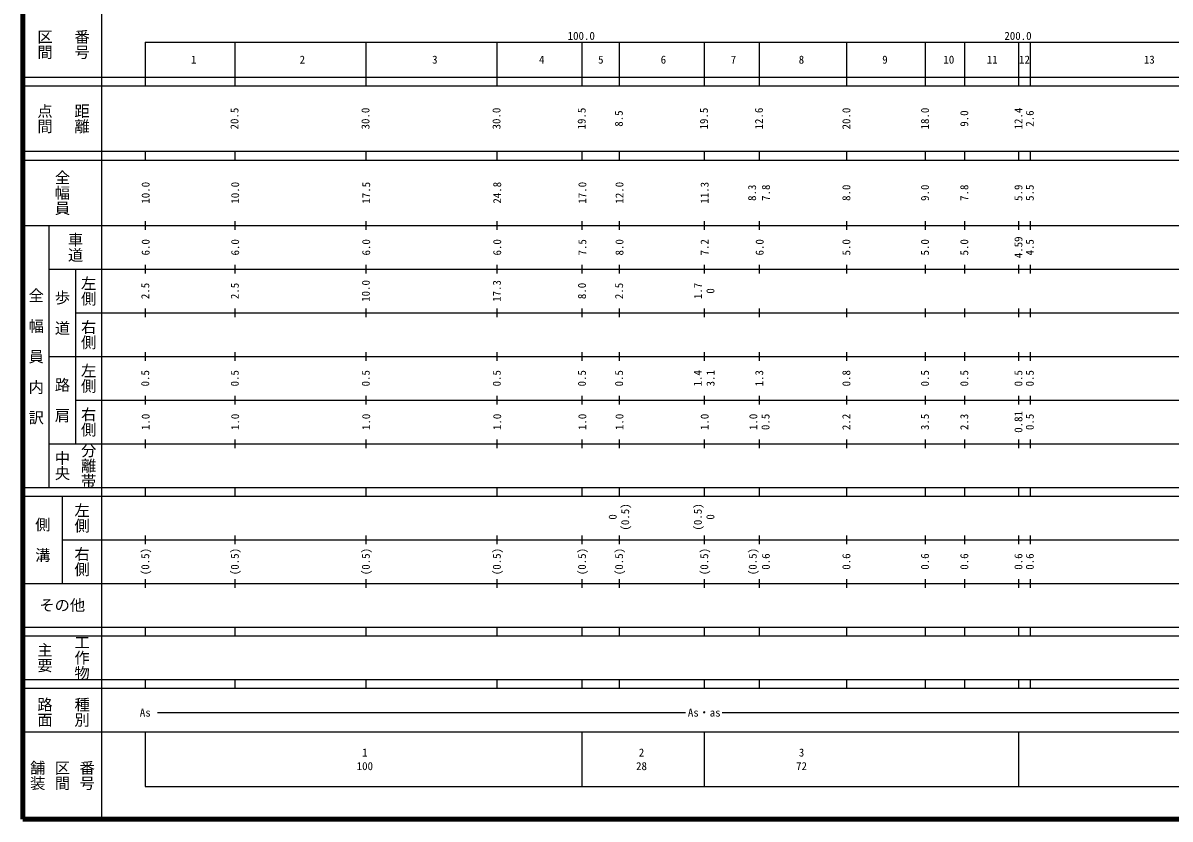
# Model space of a CAD drawing. Units: millimetres on the paper, enlarged 1000 times. Extents: x 40000 to 680000, y 20000 to 380000.
# Drawn here: x 40000 to 302666, y 20000 to 202409 of the extents above; entities that cross this region are included whole.
import ezdxf
from ezdxf.enums import TextEntityAlignment as Align

# ---------------------------------------------------------------- set-up
doc = ezdxf.new("R2010")
doc.units = ezdxf.units.MM
doc.header["$LTSCALE"] = 1000
doc.layers.add('M-TTL', color=2, linetype='Continuous', lineweight=140)
doc.layers.add('M-TTL-BAND', color=7, linetype='Continuous', lineweight=25)
doc.styles.add('@ＭＳ ゴシック', font='')
doc.styles.add('ＭＳ ゴシック', font='')
doc.styles.get('@ＭＳ ゴシック').set_extended_font_data('@MS Gothic')
doc.styles.get('ＭＳ ゴシック').set_extended_font_data('MS Gothic')

msp = doc.modelspace()

# ---------------------------------------------------------------- linework, layer by layer
at = {"layer": 'M-TTL'}
for p, q in [((40000, 380000), (40000, 20000)), ((40000, 20000), (680000, 20000))]:
    msp.add_line(p, q, dxfattribs=at)
at = {"layer": 'M-TTL-BAND'}
for p, q in [((58000, 370000), (58000, 20000)), ((68000, 198000), (579000, 198000)), ((68000, 198000), (68000, 188000)), ((88500, 198000), (88500, 188000)), ((118500, 198000), (118500, 188000)), ((148500, 198000), (148500, 188000)), ((168000, 198000), (168000, 188000)), ((176500, 198000), (176500, 188000)), ((196000, 198000), (196000, 188000)), ((208600, 198000), (208600, 188000)), ((228600, 198000), (228600, 188000)), ((246600, 198000), (246600, 188000)), ((255600, 198000), (255600, 188000)), ((268000, 198000), (268000, 188000)), ((270600, 198000), (270600, 188000)), ((40000, 190000), (579000, 190000)), ((40000, 188000), (579000, 188000)), ((40000, 173000), (579000, 173000)), ((40000, 171000), (579000, 171000)), ((68000, 173000), (68000, 171000)), ((88500, 173000), (88500, 171000)), ((118500, 173000), (118500, 171000)), ((148500, 173000), (148500, 171000)), ((168000, 173000), (168000, 171000)), ((176500, 173000), (176500, 171000)), ((196000, 173000), (196000, 171000)), ((208600, 173000), (208600, 171000)), ((228600, 173000), (228600, 171000)), ((246600, 173000), (246600, 171000)), ((255600, 173000), (255600, 171000)), ((268000, 173000), (268000, 171000)), ((270600, 173000), (270600, 171000)), ((40000, 156000), (579000, 156000)), ((46000, 96000), (46000, 156000)), ((68000, 157000), (68000, 155000)), ((88500, 157000), (88500, 155000)), ((118500, 157000), (118500, 155000)), ((148500, 157000), (148500, 155000)), ((168000, 157000), (168000, 155000)), ((176500, 157000), (176500, 155000)), ((196000, 157000), (196000, 155000)), ((208600, 157000), (208600, 155000)), ((228600, 157000), (228600, 155000)), ((246600, 157000), (246600, 155000)), ((255600, 157000), (255600, 155000)), ((268000, 157000), (268000, 155000)), ((270600, 157000), (270600, 155000)), ((46000, 146000), (579000, 146000)), ((52000, 146000), (52000, 106000)), ((68000, 147000), (68000, 145000)), ((88500, 147000), (88500, 145000)), ((118500, 147000), (118500, 145000)), ((148500, 147000), (148500, 145000)), ((168000, 147000), (168000, 145000)), ((176500, 147000), (176500, 145000)), ((196000, 147000), (196000, 145000)), ((208600, 147000), (208600, 145000)), ((228600, 147000), (228600, 145000)), ((246600, 147000), (246600, 145000)), ((255600, 147000), (255600, 145000)), ((268000, 147000), (268000, 145000)), ((270600, 147000), (270600, 145000)), ((68000, 137000), (68000, 135000)), ((88500, 137000), (88500, 135000)), ((118500, 137000), (118500, 135000)), ((148500, 137000), (148500, 135000)), ((168000, 137000), (168000, 135000)), ((176500, 137000), (176500, 135000)), ((196000, 137000), (196000, 135000)), ((208600, 137000), (208600, 135000)), ((228600, 137000), (228600, 135000)), ((246600, 137000), (246600, 135000)), ((255600, 137000), (255600, 135000)), ((268000, 137000), (268000, 135000)), ((270600, 137000), (270600, 135000)), ((52000, 136000), (579000, 136000)), ((68000, 127000), (68000, 125000)), ((88500, 127000), (88500, 125000)), ((118500, 127000), (118500, 125000)), ((148500, 127000), (148500, 125000)), ((168000, 127000), (168000, 125000)), ((176500, 127000), (176500, 125000)), ((196000, 127000), (196000, 125000)), ((208600, 127000), (208600, 125000)), ((228600, 127000), (228600, 125000)), ((246600, 127000), (246600, 125000)), ((255600, 127000), (255600, 125000)), ((268000, 127000), (268000, 125000)), ((270600, 127000), (270600, 125000)), ((46000, 126000), (579000, 126000)), ((52000, 116000), (579000, 116000)), ((68000, 117000), (68000, 115000)), ((88500, 117000), (88500, 115000)), ((118500, 117000), (118500, 115000)), ((148500, 117000), (148500, 115000)), ((168000, 117000), (168000, 115000)), ((176500, 117000), (176500, 115000)), ((196000, 117000), (196000, 115000)), ((208600, 117000), (208600, 115000)), ((228600, 117000), (228600, 115000)), ((246600, 117000), (246600, 115000)), ((255600, 117000), (255600, 115000)), ((268000, 117000), (268000, 115000)), ((270600, 117000), (270600, 115000)), ((46000, 106000), (579000, 106000)), ((68000, 107000), (68000, 105000)), ((88500, 107000), (88500, 105000)), ((118500, 107000), (118500, 105000)), ((148500, 107000), (148500, 105000)), ((168000, 107000), (168000, 105000)), ((176500, 107000), (176500, 105000)), ((196000, 107000), (196000, 105000)), ((208600, 107000), (208600, 105000)), ((228600, 107000), (228600, 105000)), ((246600, 107000), (246600, 105000)), ((255600, 107000), (255600, 105000)), ((268000, 107000), (268000, 105000)), ((270600, 107000), (270600, 105000)), ((40000, 96000), (579000, 96000)), ((68000, 96000), (68000, 94000)), ((88500, 96000), (88500, 94000)), ((118500, 96000), (118500, 94000)), ((148500, 96000), (148500, 94000)), ((168000, 96000), (168000, 94000)), ((176500, 96000), (176500, 94000)), ((196000, 96000), (196000, 94000)), ((208600, 96000), (208600, 94000)), ((228600, 96000), (228600, 94000)), ((246600, 96000), (246600, 94000)), ((255600, 96000), (255600, 94000)), ((268000, 96000), (268000, 94000)), ((270600, 96000), (270600, 94000)), ((40000, 94000), (579000, 94000)), ((49000, 94000), (49000, 74000)), ((68000, 85000), (68000, 83000)), ((88500, 85000), (88500, 83000)), ((118500, 85000), (118500, 83000)), ((148500, 85000), (148500, 83000)), ((168000, 85000), (168000, 83000)), ((176500, 85000), (176500, 83000)), ((196000, 85000), (196000, 83000)), ((208600, 85000), (208600, 83000)), ((228600, 85000), (228600, 83000)), ((246600, 85000), (246600, 83000)), ((255600, 85000), (255600, 83000)), ((268000, 85000), (268000, 83000)), ((270600, 85000), (270600, 83000)), ((49000, 84000), (579000, 84000)), ((40000, 74000), (579000, 74000)), ((68000, 75000), (68000, 73000)), ((88500, 75000), (88500, 73000)), ((118500, 75000), (118500, 73000)), ((148500, 75000), (148500, 73000)), ((168000, 75000), (168000, 73000)), ((176500, 75000), (176500, 73000)), ((196000, 75000), (196000, 73000)), ((208600, 75000), (208600, 73000)), ((228600, 75000), (228600, 73000)), ((246600, 75000), (246600, 73000)), ((255600, 75000), (255600, 73000)), ((268000, 75000), (268000, 73000)), ((270600, 75000), (270600, 73000)), ((40000, 64000), (579000, 64000)), ((68000, 64000), (68000, 62000)), ((88500, 64000), (88500, 62000)), ((118500, 64000), (118500, 62000)), ((148500, 64000), (148500, 62000)), ((168000, 64000), (168000, 62000)), ((176500, 64000), (176500, 62000)), ((196000, 64000), (196000, 62000)), ((208600, 64000), (208600, 62000)), ((228600, 64000), (228600, 62000)), ((246600, 64000), (246600, 62000)), ((255600, 64000), (255600, 62000)), ((268000, 64000), (268000, 62000)), ((270600, 64000), (270600, 62000)), ((40000, 62000), (579000, 62000)), ((40000, 52000), (579000, 52000)), ((40000, 50000), (579000, 50000)), ((68000, 52000), (68000, 50000)), ((88500, 52000), (88500, 50000)), ((118500, 52000), (118500, 50000)), ((148500, 52000), (148500, 50000)), ((168000, 52000), (168000, 50000)), ((176500, 52000), (176500, 50000)), ((196000, 52000), (196000, 50000)), ((208600, 52000), (208600, 50000)), ((228600, 52000), (228600, 50000)), ((246600, 52000), (246600, 50000)), ((255600, 52000), (255600, 50000)), ((268000, 52000), (268000, 50000)), ((270600, 52000), (270600, 50000)), ((70805, 44406), (191718, 44406)), ((200096, 44406), (553648, 44406)), ((40000, 40000), (579000, 40000)), ((68000, 40000), (68000, 27500)), ((168000, 40000), (168000, 27500)), ((196000, 40000), (196000, 27500)), ((268000, 40000), (268000, 27500)), ((68000, 27500), (579000, 27500))]:
    msp.add_line(p, q, dxfattribs=at)

# ---------------------------------------------------------------- texts
for s, height, rotation, style, p in [('区間', 2566, 270, '@ＭＳ ゴシック', (45000, 197500)), ('番号', 2566, 270, '@ＭＳ ゴシック', (53500, 197500)), ('点間', 2566, 270, '@ＭＳ ゴシック', (45000, 180500)), ('距離', 2566, 270, '@ＭＳ ゴシック', (53500, 180500)), ('20.5', 1833, 90, 'ＭＳ ゴシック', (88431, 180500)), ('30.0', 1833, 90, 'ＭＳ ゴシック', (118431, 180500)), ('30.0', 1833, 90, 'ＭＳ ゴシック', (148431, 180500)), ('19.5', 1833, 90, 'ＭＳ ゴシック', (167931, 180500)), ('8.5', 1833, 90, 'ＭＳ ゴシック', (176431, 180500)), ('19.5', 1833, 90, 'ＭＳ ゴシック', (195931, 180500)), ('12.6', 1833, 90, 'ＭＳ ゴシック', (208531, 180500)), ('20.0', 1833, 90, 'ＭＳ ゴシック', (228537, 180500)), ('18.0', 1833, 90, 'ＭＳ ゴシック', (246537, 180500)), ('9.0', 1833, 90, 'ＭＳ ゴシック', (255538, 180500)), ('12.4', 1833, 90, 'ＭＳ ゴシック', (267938, 180500)), ('2.6', 1833, 90, 'ＭＳ ゴシック', (270538, 180500)), ('全幅員', 2566, 270, '@ＭＳ ゴシック', (49000, 163500)), ('10.0', 1833, 90, 'ＭＳ ゴシック', (68082, 163500)), ('10.0', 1833, 90, 'ＭＳ ゴシック', (88582, 163500)), ('17.5', 1833, 90, 'ＭＳ ゴシック', (118582, 163500)), ('24.8', 1833, 90, 'ＭＳ ゴシック', (148582, 163500)), ('17.0', 1833, 90, 'ＭＳ ゴシック', (168082, 163500)), ('12.0', 1833, 90, 'ＭＳ ゴシック', (176582, 163500)), ('11.3', 1833, 90, 'ＭＳ ゴシック', (196082, 163500)), ('8.3', 1833, 90, 'ＭＳ ゴシック', (206951, 163500)), ('7.8', 1833, 90, 'ＭＳ ゴシック', (210121, 163500)), ('8.0', 1833, 90, 'ＭＳ ゴシック', (228537, 163500)), ('9.0', 1833, 90, 'ＭＳ ゴシック', (246537, 163500)), ('7.8', 1833, 90, 'ＭＳ ゴシック', (255538, 163500)), ('5.9', 1833, 90, 'ＭＳ ゴシック', (267938, 163500)), ('5.5', 1833, 90, 'ＭＳ ゴシック', (270538, 163500)), ('車道', 2566, 270, '@ＭＳ ゴシック', (52000, 151000)), ('6.0', 1833, 90, 'ＭＳ ゴシック', (68082, 151000)), ('6.0', 1833, 90, 'ＭＳ ゴシック', (88582, 151000)), ('6.0', 1833, 90, 'ＭＳ ゴシック', (118582, 151000)), ('6.0', 1833, 90, 'ＭＳ ゴシック', (148582, 151000)), ('7.5', 1833, 90, 'ＭＳ ゴシック', (168082, 151000)), ('8.0', 1833, 90, 'ＭＳ ゴシック', (176582, 151000)), ('7.2', 1833, 90, 'ＭＳ ゴシック', (196082, 151000)), ('6.0', 1833, 90, 'ＭＳ ゴシック', (208682, 151000)), ('5.0', 1833, 90, 'ＭＳ ゴシック', (228537, 151000)), ('5.0', 1833, 90, 'ＭＳ ゴシック', (246537, 151000)), ('5.0', 1833, 90, 'ＭＳ ゴシック', (255538, 151000)), ('4.59', 1833, 90, 'ＭＳ ゴシック', (267938, 151000)), ('4.5', 1833, 90, 'ＭＳ ゴシック', (270538, 151000)), ('左側', 2566, 270, '@ＭＳ ゴシック', (55000, 141000)), ('2.5', 1833, 90, 'ＭＳ ゴシック', (68000, 141000)), ('2.5', 1833, 90, 'ＭＳ ゴシック', (88500, 141000)), ('10.0', 1833, 90, 'ＭＳ ゴシック', (118500, 141000)), ('17.3', 1833, 90, 'ＭＳ ゴシック', (148500, 141000)), ('8.0', 1833, 90, 'ＭＳ ゴシック', (168000, 141000)), ('2.5', 1833, 90, 'ＭＳ ゴシック', (176500, 141000)), ('1.7', 1833, 90, 'ＭＳ ゴシック', (194566, 141000)), ('全\u3000幅\u3000員\u3000内\u3000訳', 2566, 270, '@ＭＳ ゴシック', (43000, 126000)), ('歩\u3000道', 2566, 270, '@ＭＳ ゴシック', (49000, 136000)), ('0', 1833, 90, 'ＭＳ ゴシック', (197407, 141000)), ('右側', 2566, 270, '@ＭＳ ゴシック', (55000, 131000)), ('左側', 2566, 270, '@ＭＳ ゴシック', (55000, 121000)), ('路\u3000肩', 2566, 270, '@ＭＳ ゴシック', (49000, 116000)), ('0.5', 1833, 90, 'ＭＳ ゴシック', (67989, 121000)), ('0.5', 1833, 90, 'ＭＳ ゴシック', (88489, 121000)), ('0.5', 1833, 90, 'ＭＳ ゴシック', (118489, 121000)), ('0.5', 1833, 90, 'ＭＳ ゴシック', (148489, 121000)), ('0.5', 1833, 90, 'ＭＳ ゴシック', (167989, 121000)), ('0.5', 1833, 90, 'ＭＳ ゴシック', (176489, 121000)), ('1.4', 1833, 90, 'ＭＳ ゴシック', (194513, 121000)), ('3.1', 1833, 90, 'ＭＳ ゴシック', (197437, 121000)), ('1.3', 1833, 90, 'ＭＳ ゴシック', (208589, 121000)), ('0.8', 1833, 90, 'ＭＳ ゴシック', (228537, 121000)), ('0.5', 1833, 90, 'ＭＳ ゴシック', (246537, 121000)), ('0.5', 1833, 90, 'ＭＳ ゴシック', (255538, 121000)), ('0.5', 1833, 90, 'ＭＳ ゴシック', (267938, 121000)), ('0.5', 1833, 90, 'ＭＳ ゴシック', (270538, 121000)), ('右側', 2566, 270, '@ＭＳ ゴシック', (55000, 111000)), ('0.81', 1833, 90, 'ＭＳ ゴシック', (267938, 111000)), ('1.0', 1833, 90, 'ＭＳ ゴシック', (68082, 111000)), ('1.0', 1833, 90, 'ＭＳ ゴシック', (88582, 111000)), ('1.0', 1833, 90, 'ＭＳ ゴシック', (118582, 111000)), ('1.0', 1833, 90, 'ＭＳ ゴシック', (148582, 111000)), ('1.0', 1833, 90, 'ＭＳ ゴシック', (168082, 111000)), ('1.0', 1833, 90, 'ＭＳ ゴシック', (176582, 111000)), ('1.0', 1833, 90, 'ＭＳ ゴシック', (196082, 111000)), ('1.0', 1833, 90, 'ＭＳ ゴシック', (207235, 111000)), ('0.5', 1833, 90, 'ＭＳ ゴシック', (210028, 111000)), ('2.2', 1833, 90, 'ＭＳ ゴシック', (228537, 111000)), ('3.5', 1833, 90, 'ＭＳ ゴシック', (246537, 111000)), ('2.3', 1833, 90, 'ＭＳ ゴシック', (255538, 111000)), ('0.5', 1833, 90, 'ＭＳ ゴシック', (270538, 111000)), ('分離帯', 2566, 270, '@ＭＳ ゴシック', (55000, 101000)), ('中央', 2566, 270, '@ＭＳ ゴシック', (49000, 101000)), ('左側', 2566, 270, '@ＭＳ ゴシック', (53500, 89000)), ('(0.5)', 1833, 90, 'ＭＳ ゴシック', (177896, 89221)), ('(0.5)', 1833, 90, 'ＭＳ ゴシック', (194525, 89221)), ('0', 1833, 90, 'ＭＳ ゴシック', (175025, 89221)), ('0', 1833, 90, 'ＭＳ ゴシック', (197396, 89221)), ('側\u3000溝', 2566, 270, '@ＭＳ ゴシック', (44500, 84000)), ('右側', 2566, 270, '@ＭＳ ゴシック', (53500, 79000)), ('(0.5)', 1833, 90, 'ＭＳ ゴシック', (68000, 79000)), ('(0.5)', 1833, 90, 'ＭＳ ゴシック', (88500, 79000)), ('(0.5)', 1833, 90, 'ＭＳ ゴシック', (118500, 79000)), ('(0.5)', 1833, 90, 'ＭＳ ゴシック', (148500, 79000)), ('(0.5)', 1833, 90, 'ＭＳ ゴシック', (168000, 79000)), ('(0.5)', 1833, 90, 'ＭＳ ゴシック', (176500, 79000)), ('(0.5)', 1833, 90, 'ＭＳ ゴシック', (196000, 79000)), ('(0.5)', 1833, 90, 'ＭＳ ゴシック', (207096, 79000)), ('0.6', 1833, 90, 'ＭＳ ゴシック', (210090, 79000)), ('0.6', 1833, 90, 'ＭＳ ゴシック', (228537, 79000)), ('0.6', 1833, 90, 'ＭＳ ゴシック', (246537, 79000)), ('0.6', 1833, 90, 'ＭＳ ゴシック', (255538, 79000)), ('0.6', 1833, 90, 'ＭＳ ゴシック', (267938, 79000)), ('0.6', 1833, 90, 'ＭＳ ゴシック', (270538, 79000)), ('工作物', 2566, 270, '@ＭＳ ゴシック', (53500, 57000)), ('主要', 2566, 270, '@ＭＳ ゴシック', (45000, 57000)), ('路面', 2566, 270, '@ＭＳ ゴシック', (45000, 44500)), ('種別', 2566, 270, '@ＭＳ ゴシック', (53500, 44500)), ('舗装', 2566, 270, '@ＭＳ ゴシック', (43333, 30000)), ('区間', 2566, 270, '@ＭＳ ゴシック', (49000, 30000)), ('番号', 2566, 270, '@ＭＳ ゴシック', (54667, 30000))]:
    msp.add_text(s, height=height, rotation=rotation, dxfattribs=dict(at, style=style)).set_placement(p, align=Align.MIDDLE_CENTER)
at = {"layer": 'M-TTL-BAND', "style": 'ＭＳ ゴシック'}
for s, height, p in [('100.0', 1833, (167844, 199445)), ('200.0', 1833, (267844, 199445)), ('1', 1833, (79108, 194000)), ('2', 1833, (103985, 194000)), ('3', 1833, (134315, 194000)), ('4', 1833, (158791, 194000)), ('5', 1833, (172330, 194000)), ('6', 1833, (186652, 194000)), ('7', 1833, (202702, 194000)), ('8', 1833, (218255, 194000)), ('9', 1833, (237381, 194000)), ('10', 1833, (252006, 194000)), ('11', 1833, (261949, 194000)), ('12', 1833, (269344, 194000)), ('13', 1833, (297915, 194000)), ('その他', 2566, (49000, 69000)), ('As', 1833, (68006, 44406)), ('As・as', 1833, (196000, 44406)), ('1', 1833, (118288, 35238)), ('2', 1833, (181639, 35238)), ('3', 1833, (218288, 35238)), ('100', 1833, (118288, 32131)), ('28', 1833, (181639, 32131)), ('72', 1833, (218288, 32131))]:
    msp.add_text(s, height=height, dxfattribs=at).set_placement(p, align=Align.MIDDLE_CENTER)

doc.saveas('drawing.dxf')
